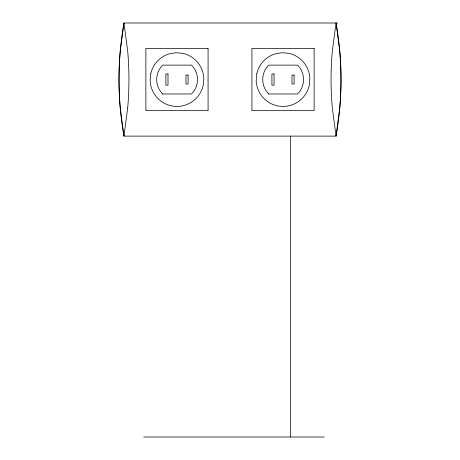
<?xml version="1.0" encoding="UTF-8"?>
<svg xmlns="http://www.w3.org/2000/svg" width="460" height="460" viewBox="0 0 460 460"><rect width="100%" height="100%" fill="white"/><g stroke="black" fill="none" stroke-linecap="round" stroke-linejoin="round"><path stroke-width="0.69" d="M336.047 23A325.663 325.663 0 0 1 336.047 136.114L339.756 107.945A231.771 164.502 -90 0 0 339.756 51.169L336.047 23L332.31 51.169A230.052 163.283 90 0 0 332.31 107.945L336.047 136.114L123.953 136.114L120.244 107.945A231.771 164.502 90 0 1 120.244 51.169L123.953 23L337.554 23M162.581 93.984L191.515 93.984A20.401 20.401 0 0 0 191.515 65.13L162.662 65.13A20.401 20.401 0 0 0 162.662 93.984M268.628 93.984L297.562 93.984A20.401 20.401 0 0 0 297.562 65.13L268.703 65.13A20.401 20.401 0 0 0 268.703 93.984M143.669 437L324.277 437M290.478 136.039L290.478 437M150.754 73.715L150.138 80.701A26.864 26.864 0 0 0 203.199 85.399L203.82 78.418A26.864 26.864 0 0 0 182.821 53.337L175.835 52.716L168.929 53.929A26.864 26.864 0 0 0 150.754 73.715M256.801 73.715L256.18 80.701A26.864 26.864 0 0 0 309.247 85.399L309.862 78.418A26.864 26.864 0 0 0 288.868 53.337L281.882 52.716L274.971 53.929A26.864 26.864 0 0 0 256.801 73.715M127.69 107.945L123.953 136.114A325.663 325.663 0 0 1 123.953 23L127.69 51.169A230.052 163.283 90 0 1 127.69 107.945M208.081 48.45L145.872 48.45L145.872 110.664L208.081 110.664L208.081 48.45M314.128 48.45L251.919 48.45L251.919 110.664L314.128 110.664L314.128 48.45M167.998 73.974L165.876 73.974L165.876 85.146L167.998 85.146L167.998 73.974M274.045 73.974L271.923 73.974L271.923 85.146L274.045 85.146L274.045 73.974M188.077 75.106L185.955 75.106L185.955 84.013L188.077 84.013L188.077 75.106M294.124 75.106L292.002 75.106L292.002 84.013L294.124 84.013L294.124 75.106"/></g></svg>
